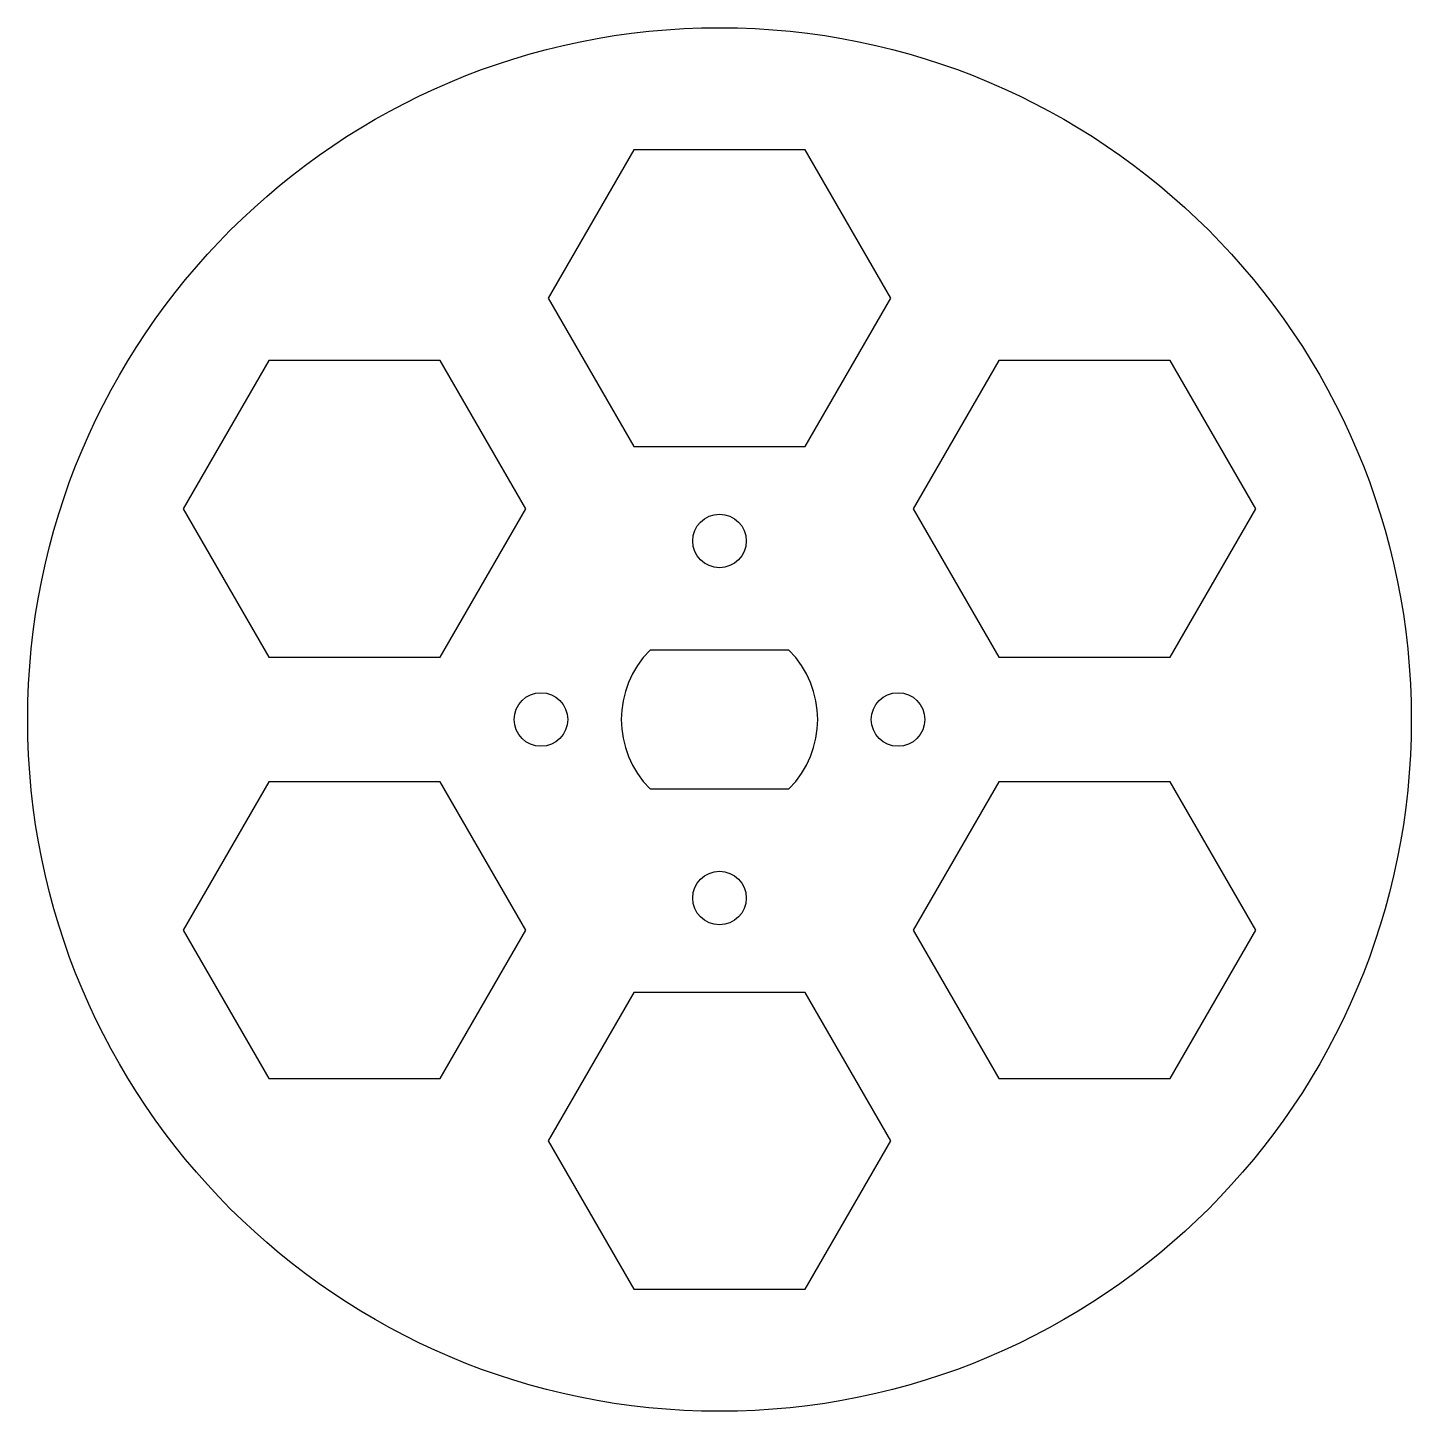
# Model space of a CAD drawing. Extents: x -36.8 to 40.7, y -121.3 to -43.8.
import ezdxf

# ---------------------------------------------------------------- set-up
doc = ezdxf.new("R2010")
doc.units = 0
doc.layers.add('VISIBLE', color=7, linetype='CONTINUOUS')

msp = doc.modelspace()

# ---------------------------------------------------------------- linework, layer by layer
at = {"layer": 'VISIBLE'}
for p, q in [((-2.853, -50.595), (-7.651, -58.905)), ((6.743, -50.595), (-2.853, -50.595)), ((11.54, -58.905), (6.743, -50.595)), ((-7.651, -58.905), (-2.853, -67.215)), ((6.743, -67.215), (11.54, -58.905)), ((-23.291, -62.395), (-28.089, -70.705)), ((-13.696, -62.395), (-23.291, -62.395)), ((-8.898, -70.705), (-13.696, -62.395)), ((17.585, -62.395), (12.788, -70.705)), ((27.181, -62.395), (17.585, -62.395)), ((31.979, -70.705), (27.181, -62.395)), ((-2.853, -67.215), (6.743, -67.215)), ((-28.089, -70.705), (-23.291, -79.015)), ((-13.696, -79.015), (-8.898, -70.705)), ((12.788, -70.705), (17.585, -79.015)), ((27.181, -79.015), (31.979, -70.705)), ((-23.291, -79.015), (-13.696, -79.015)), ((5.834, -78.616), (-1.944, -78.616)), ((17.585, -79.015), (27.181, -79.015)), ((-23.291, -85.995), (-28.089, -94.305)), ((-13.696, -85.995), (-23.291, -85.995)), ((-8.898, -94.305), (-13.696, -85.995)), ((17.585, -85.995), (12.788, -94.305)), ((27.181, -85.995), (17.585, -85.995)), ((31.979, -94.305), (27.181, -85.995)), ((-1.944, -86.394), (5.834, -86.394)), ((-28.089, -94.305), (-23.291, -102.615)), ((-13.696, -102.615), (-8.898, -94.305)), ((12.788, -94.305), (17.585, -102.615)), ((27.181, -102.615), (31.979, -94.305)), ((-2.853, -97.795), (-7.651, -106.105)), ((6.743, -97.795), (-2.853, -97.795)), ((11.54, -106.105), (6.743, -97.795)), ((-23.291, -102.615), (-13.696, -102.615)), ((17.585, -102.615), (27.181, -102.615)), ((-7.651, -106.105), (-2.853, -114.415)), ((6.743, -114.415), (11.54, -106.105)), ((-2.853, -114.415), (6.743, -114.415))]:
    msp.add_line(p, q, dxfattribs=at)
for centre, radius in [((1.945, -82.505), 38.75), ((1.945, -72.505), 1.5), ((-8.055, -82.505), 1.5), ((11.945, -82.505), 1.5), ((1.945, -92.505), 1.5)]:
    msp.add_circle(centre, radius, dxfattribs=at)
for start, end in [(135, 225), (315, 45)]:
    msp.add_arc((1.945, -82.505), 5.5, start, end, dxfattribs=at)

doc.saveas('drawing.dxf')
